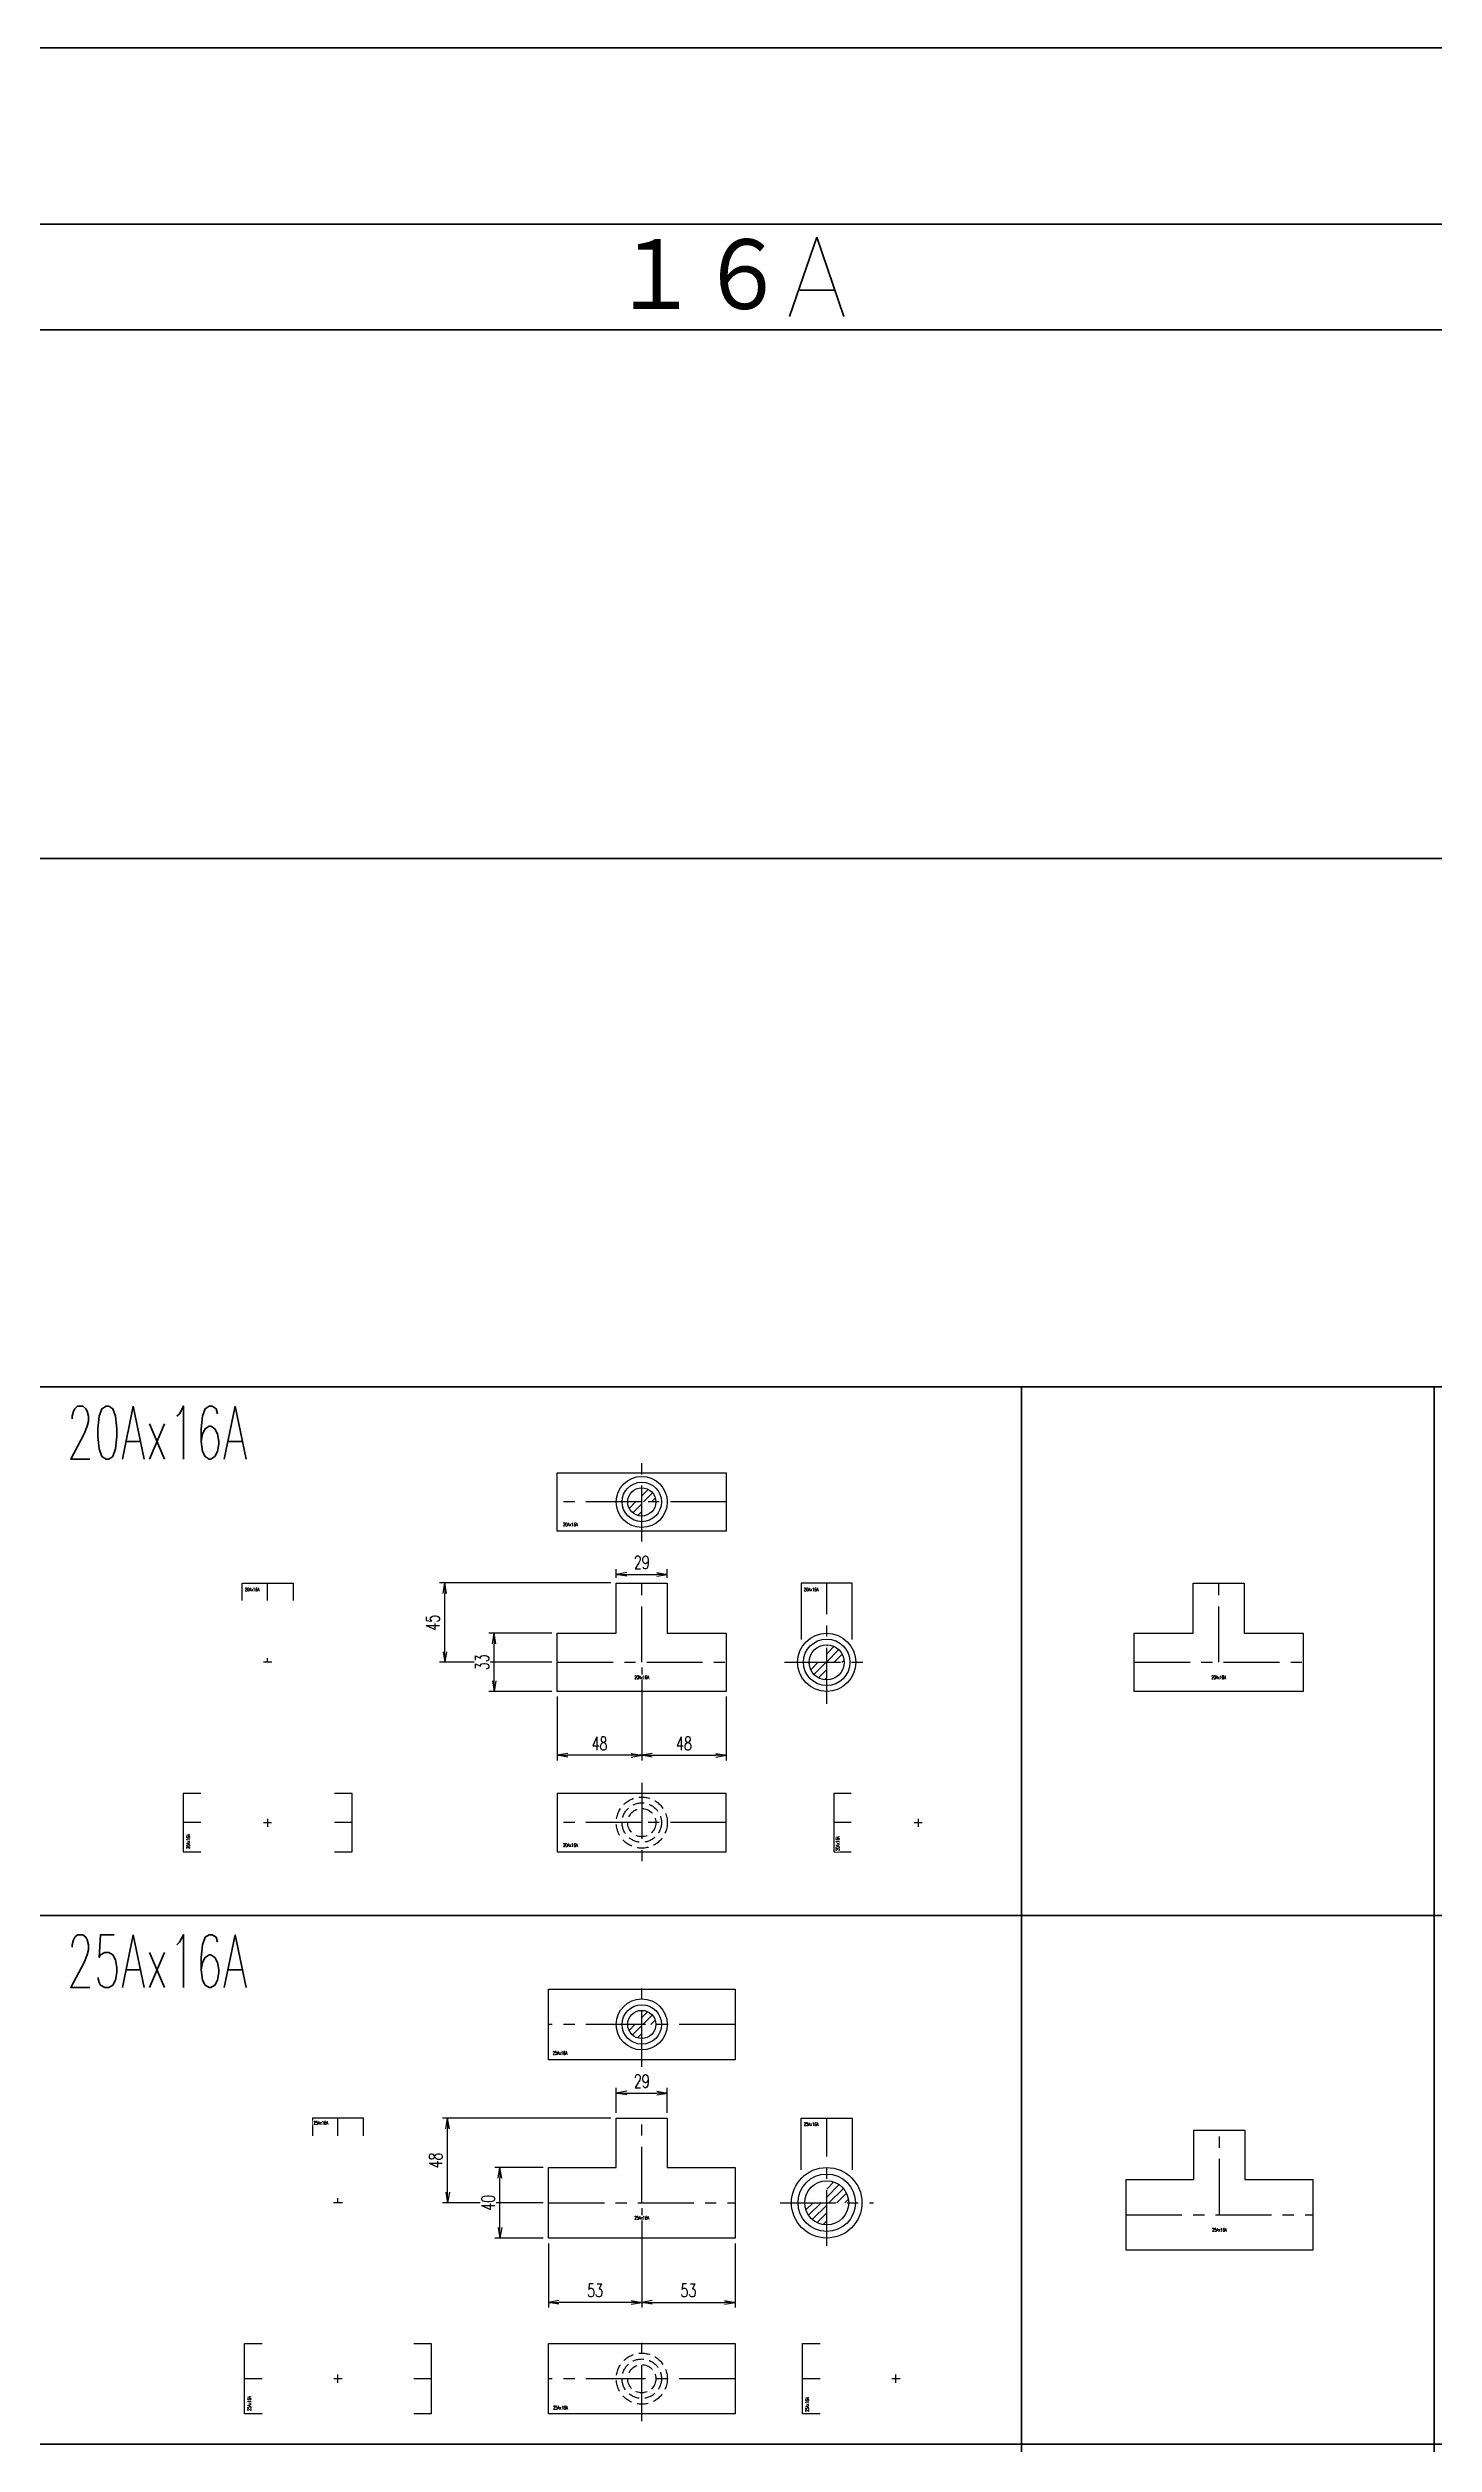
# Model space of a CAD drawing. Header units: millimetres. Extents: x 1711 to 90196, y -23291 to 8516.
# Drawn here: x 25102 to 25889, y 248 to 1608 of the extents above; entities that cross this region are included whole.
import ezdxf

# ---------------------------------------------------------------- set-up
doc = ezdxf.new("R2010")
doc.units = ezdxf.units.MM
doc.header["$PDMODE"] = 35
doc.linetypes.add('CENTER', pattern=[50.8, 31.75, -6.35, 6.35, -6.35])
doc.linetypes.add('HIDDEN', pattern=[9.525, 6.35, -3.175])
doc.layers.add('line', color=153, linetype='Continuous', lineweight=50)
for name, color, linetype in [('寸法', 2, 'Continuous'), ('配管-CVP', 4, 'Continuous'), ('＃配管（PVC)', 21, 'Continuous')]:
    doc.layers.add(name, color=color, linetype=linetype)
doc.styles.add('kpk', font='romans.shx', dxfattribs={"width": 0.7, "bigfont": 'extfont2.shx'})
doc.styles.get("Standard").update_dxf_attribs({"font": 'romans.shx', "bigfont": 'extfont.shx'})
doc.dimstyles.new('KPK-3', dxfattribs={"dimscale": 3, "dimtxt": 2.5, "dimasz": 2, "dimexe": 1, "dimexo": 1, "dimgap": 1, "dimtad": 3, "dimdec": 1, "dimdsep": 46, "dimtxsty": 'kpk', "dimblk": 'OPEN', "dimcen": 2.5, "dimclrd": 2, "dimclre": 2, "dimclrt": 4, "dimadec": 1, "dimazin": 2, "dimtfac": 1, "dimtdec": 1, "dimtmove": 0, "dimatfit": 2, "dimldrblk": 'OPEN', "dimfxl": 0, "dimlwd": -1, "dimlwe": -1, "dimarcsym": 0})

# ---------------------------------------------------------------- blocks, each defined once
blk = doc.blocks.new('_Open')
at = {"color": 0, "linetype": 'ByBlock', "lineweight": -2}
for p, q in [((-1, 0.17), (0, 0)), ((-1, -0.17), (0, 0)), ((0, 0), (-1, 0))]:
    blk.add_line(p, q, dxfattribs=at)
blk = doc.blocks.new('*D2797')
at = {"layer": 'Defpoints', "color": 0, "transparency": 16777216}
for p in [(25439, 691.3), (25391, 674.8), (25391, 638.5)]:
    blk.add_point(p, dxfattribs=at)
at = {"layer": '寸法', "color": 2, "transparency": 16777216}
for p, q in [((25439, 688.3), (25439, 635.5)), ((25391, 671.8), (25391, 635.5)), ((25433, 638.5), (25397, 638.5))]:
    blk.add_line(p, q, dxfattribs=at)
at = {"layer": '寸法', "color": 2, "transparency": 16777216, "xscale": 6, "yscale": 6, "zscale": 6, "rotation": 180}
blk.add_blockref('_Open', (25391, 638.5), dxfattribs=at)
at = {"layer": '寸法', "color": 2, "transparency": 16777216, "xscale": 6, "yscale": 6, "zscale": 6}
blk.add_blockref('_Open', (25439, 638.5), dxfattribs=at)
at = {"layer": '寸法', "color": 4, "transparency": 16777216, "insert": (25415, 645.2), "char_height": 7.5, "attachment_point": 5, "style": 'kpk', "bg_fill": 3, "box_fill_scale": 1.1, "bg_fill_color": 256, "bg_fill_true_color": 13158600, "bg_fill_transparency": 0}
blk.add_mtext('48', dxfattribs=at)
blk = doc.blocks.new('*D2798')
at = {"layer": 'Defpoints', "color": 0, "transparency": 16777216}
for p in [(25439, 691.3), (25487, 674.8), (25487, 638.5)]:
    blk.add_point(p, dxfattribs=at)
at = {"layer": '寸法', "color": 2, "transparency": 16777216}
for p, q in [((25439, 688.3), (25439, 635.5)), ((25487, 671.8), (25487, 635.5)), ((25445, 638.5), (25481, 638.5))]:
    blk.add_line(p, q, dxfattribs=at)
at = {"layer": '寸法', "color": 2, "transparency": 16777216, "xscale": 6, "yscale": 6, "zscale": 6, "rotation": 180}
blk.add_blockref('_Open', (25439, 638.5), dxfattribs=at)
at = {"layer": '寸法', "color": 2, "transparency": 16777216, "xscale": 6, "yscale": 6, "zscale": 6}
blk.add_blockref('_Open', (25487, 638.5), dxfattribs=at)
at = {"layer": '寸法', "color": 4, "transparency": 16777216, "insert": (25463, 645.2), "char_height": 7.5, "attachment_point": 5, "style": 'kpk', "bg_fill": 3, "box_fill_scale": 1.1, "bg_fill_color": 256, "bg_fill_true_color": 13158600, "bg_fill_transparency": 0}
blk.add_mtext('48', dxfattribs=at)
blk = doc.blocks.new('*D2799')
at = {"layer": 'Defpoints', "color": 0, "transparency": 16777216}
for p in [(25327.2, 736.3), (25424.5, 736.3), (25391, 691.3)]:
    blk.add_point(p, dxfattribs=at)
at = {"layer": '寸法', "color": 2, "transparency": 16777216}
for p, q in [((25421.5, 736.3), (25324.2, 736.3)), ((25327.2, 697.3), (25327.2, 730.3)), ((25388, 691.3), (25324.2, 691.3))]:
    blk.add_line(p, q, dxfattribs=at)
at = {"layer": '寸法', "color": 2, "transparency": 16777216, "xscale": 6, "yscale": 6, "zscale": 6}
for p, rotation in [((25327.2, 736.3), 90), ((25327.2, 691.3), 270)]:
    blk.add_blockref('_Open', p, dxfattribs=dict(at, rotation=rotation))
at = {"layer": '寸法', "color": 4, "transparency": 16777216, "insert": (25320.4, 713.8), "char_height": 7.5, "attachment_point": 5, "rotation": 90, "style": 'kpk', "bg_fill": 3, "box_fill_scale": 1.1, "bg_fill_color": 256, "bg_fill_true_color": 13158600, "bg_fill_transparency": 0}
blk.add_mtext('45', dxfattribs=at)
blk = doc.blocks.new('*D2800')
at = {"layer": 'Defpoints', "color": 0, "transparency": 16777216}
for p in [(25439, 384.5), (25386, 364.5), (25386, 328)]:
    blk.add_point(p, dxfattribs=at)
at = {"layer": '寸法', "color": 2, "transparency": 16777216}
for p, q in [((25439, 381.5), (25439, 325)), ((25386, 361.5), (25386, 325)), ((25433, 328), (25392, 328))]:
    blk.add_line(p, q, dxfattribs=at)
at = {"layer": '寸法', "color": 2, "transparency": 16777216, "xscale": 6, "yscale": 6, "zscale": 6, "rotation": 180}
blk.add_blockref('_Open', (25386, 328), dxfattribs=at)
at = {"layer": '寸法', "color": 2, "transparency": 16777216, "xscale": 6, "yscale": 6, "zscale": 6}
blk.add_blockref('_Open', (25439, 328), dxfattribs=at)
at = {"layer": '寸法', "color": 4, "transparency": 16777216, "insert": (25412.5, 334.8), "char_height": 7.5, "attachment_point": 5, "style": 'kpk', "bg_fill": 3, "box_fill_scale": 1.1, "bg_fill_color": 256, "bg_fill_true_color": 13158600, "bg_fill_transparency": 0}
blk.add_mtext('53', dxfattribs=at)
blk = doc.blocks.new('*D2801')
at = {"layer": 'Defpoints', "color": 0, "transparency": 16777216}
for p in [(25439, 384.5), (25492, 364.5), (25492, 328)]:
    blk.add_point(p, dxfattribs=at)
at = {"layer": '寸法', "color": 2, "transparency": 16777216}
for p, q in [((25439, 381.5), (25439, 325)), ((25492, 361.5), (25492, 325)), ((25445, 328), (25486, 328))]:
    blk.add_line(p, q, dxfattribs=at)
at = {"layer": '寸法', "color": 2, "transparency": 16777216, "xscale": 6, "yscale": 6, "zscale": 6, "rotation": 180}
blk.add_blockref('_Open', (25439, 328), dxfattribs=at)
at = {"layer": '寸法', "color": 2, "transparency": 16777216, "xscale": 6, "yscale": 6, "zscale": 6}
blk.add_blockref('_Open', (25492, 328), dxfattribs=at)
at = {"layer": '寸法', "color": 4, "transparency": 16777216, "insert": (25465.5, 334.8), "char_height": 7.5, "attachment_point": 5, "style": 'kpk', "bg_fill": 3, "box_fill_scale": 1.1, "bg_fill_color": 256, "bg_fill_true_color": 13158600, "bg_fill_transparency": 0}
blk.add_mtext('53', dxfattribs=at)
blk = doc.blocks.new('*D2802')
at = {"layer": 'Defpoints', "color": 0, "transparency": 16777216}
for p in [(25328.8, 432.5), (25424.5, 432.5), (25386, 384.5)]:
    blk.add_point(p, dxfattribs=at)
at = {"layer": '寸法', "color": 2, "transparency": 16777216}
for p, q in [((25421.5, 432.5), (25325.8, 432.5)), ((25328.8, 390.5), (25328.8, 426.5)), ((25383, 384.5), (25325.8, 384.5))]:
    blk.add_line(p, q, dxfattribs=at)
at = {"layer": '寸法', "color": 2, "transparency": 16777216, "xscale": 6, "yscale": 6, "zscale": 6}
for p, rotation in [((25328.8, 432.5), 90), ((25328.8, 384.5), 270)]:
    blk.add_blockref('_Open', p, dxfattribs=dict(at, rotation=rotation))
at = {"layer": '寸法', "color": 4, "transparency": 16777216, "insert": (25322, 408.5), "char_height": 7.5, "attachment_point": 5, "rotation": 90, "style": 'kpk', "bg_fill": 3, "box_fill_scale": 1.1, "bg_fill_color": 256, "bg_fill_true_color": 13158600, "bg_fill_transparency": 0}
blk.add_mtext('48', dxfattribs=at)
blk = doc.blocks.new('20Ax16A-RT-正面')
at = {"layer": '＃配管（PVC)', "color": 2, "linetype": 'CENTER'}
for p, q in [((0, 0), (0, 45)), ((-48, 0), (48, 0))]:
    blk.add_line(p, q, dxfattribs=at)
at = {"layer": '＃配管（PVC)', "color": 0, "linetype": 'ByBlock'}
blk.add_lwpolyline([(-48, 16.5), (-14.5, 16.5), (-14.5, 45), (14.5, 45), (14.5, 16.5), (48, 16.5), (48, -16.5), (-48, -16.5)], close=True, dxfattribs=at)
at = {"layer": 'Defpoints', "color": 6, "linetype": 'ByBlock', "ltscale": 0.5, "insert": (0, -8.5), "char_height": 2, "attachment_point": 5, "style": 'kpk', "bg_fill": 3, "box_fill_scale": 1.2, "bg_fill_color": 256, "bg_fill_transparency": 0}
blk.add_mtext('{\\W0.6;20Ax16A}', dxfattribs=at)
blk = doc.blocks.new('20Ax16A-RT-上面')
at = {"layer": '＃配管（PVC)'}
h = blk.add_hatch(dxfattribs=at)
h.set_pattern_fill('ANSI31', color=252)
h.set_pattern_definition([(45, (-24815.4923, -782.291), (-2.24506403, 2.24506403), [])])
h.paths.add_polyline_path([(0, 0), (8, 0, 0.414214), (0, 8)])
h.paths.add_polyline_path([(-8, 0, 0.414214), (0, -8), (0, 0)])
at = {"layer": '＃配管（PVC)', "color": 2, "linetype": 'CENTER'}
blk.add_line((0, -22.5), (0, 22.5), dxfattribs=at)
at = {"layer": '＃配管（PVC)', "color": 0, "linetype": 'ByBlock'}
blk.add_lwpolyline([(-48, -16.5), (-48, 16.5), (48, 16.5), (48, -16.5)], close=True, dxfattribs=at)
at = {"layer": '＃配管（PVC)', "color": 2, "linetype": 'CENTER'}
blk.add_lwpolyline([(48, 0), (0, 0), (-48, 0)], dxfattribs=at)
at = {"layer": '＃配管（PVC)', "color": 0, "linetype": 'ByBlock'}
for radius in [14.5, 11.2, 8]:
    blk.add_circle((0, 0), radius, dxfattribs=at)
at = {"layer": 'Defpoints', "color": 6, "linetype": 'ByBlock', "ltscale": 0.5, "insert": (-40.5, -12.8), "char_height": 2, "attachment_point": 5, "style": 'kpk', "bg_fill": 3, "box_fill_scale": 1.2, "bg_fill_color": 256, "bg_fill_transparency": 0}
blk.add_mtext('{\\W0.6;20Ax16A}', dxfattribs=at)
blk = doc.blocks.new('20Ax16A-RT-側面')
at = {"layer": '＃配管（PVC)'}
h = blk.add_hatch(dxfattribs=at)
h.set_pattern_fill('ANSI31', color=252)
h.set_pattern_definition([(45, (-24920.4923, -691.291), (-2.24506403, 2.24506403), [])])
h.paths.add_polyline_path([(0, 10), (0, 0), (10, 0, 0.414214)])
h.paths.add_polyline_path([(0, -10), (0, 0), (-10, 0, 0.414214)])
at = {"layer": '＃配管（PVC)', "color": 2, "linetype": 'CENTER'}
blk.add_line((-24, 0), (24, 0), dxfattribs=at)
at = {"layer": '＃配管（PVC)', "color": 0, "linetype": 'ByBlock'}
blk.add_lwpolyline([(14.5, 12.9), (14.5, 45), (-14.5, 45), (-14.5, 12.9)], dxfattribs=at)
for radius in [16.5, 13.2, 10]:
    blk.add_circle((0, 0), radius, dxfattribs=at)
at = {"layer": 'Defpoints', "color": 6, "linetype": 'ByBlock', "ltscale": 0.5, "insert": (-8.8, 41.3), "char_height": 2, "attachment_point": 5, "style": 'kpk', "bg_fill": 3, "box_fill_scale": 1.2, "bg_fill_color": 256, "bg_fill_transparency": 0}
blk.add_mtext('{\\W0.6;20Ax16A}', dxfattribs=at)
at = {"layer": '＃配管（PVC)', "color": 2, "linetype": 'CENTER'}
blk.add_line((0, -23.5), (0, 45), dxfattribs=at)
blk = doc.blocks.new('20Ax16A-RT-下面')
at = {"layer": '＃配管（PVC)', "color": 2, "linetype": 'CENTER'}
blk.add_line((0, 22.5), (0, -22.5), dxfattribs=at)
at = {"layer": '＃配管（PVC)', "color": 0, "linetype": 'ByBlock'}
blk.add_lwpolyline([(-48, 16.5), (-48, -16.5), (48, -16.5), (48, 16.5)], close=True, dxfattribs=at)
at = {"layer": '＃配管（PVC)', "color": 2, "linetype": 'CENTER'}
blk.add_lwpolyline([(48, 0), (0, 0), (-48, 0)], dxfattribs=at)
at = {"layer": '＃配管（PVC)', "color": 252, "linetype": 'HIDDEN'}
for radius in [14.5, 11.2, 8]:
    blk.add_circle((0, 0), radius, dxfattribs=at)
at = {"layer": 'Defpoints', "color": 6, "linetype": 'ByBlock', "ltscale": 0.5, "insert": (-40.5, -12.8), "char_height": 2, "attachment_point": 5, "style": 'kpk', "bg_fill": 3, "box_fill_scale": 1.2, "bg_fill_color": 256, "bg_fill_transparency": 0}
blk.add_mtext('{\\W0.6;20Ax16A}', dxfattribs=at)
blk = doc.blocks.new('*U740')
at = {"layer": '＃配管（PVC)', "color": 2, "linetype": 'CENTER'}
for p, q in [((-2.3, 0), (2.2, 0)), ((0, 2.2), (0, -2.3))]:
    blk.add_line(p, q, dxfattribs=at)
at = {"layer": '＃配管（PVC)', "color": 0, "linetype": 'ByBlock'}
for points in [[(-38, 16.5), (-48, 16.5), (-48, -16.5), (-38, -16.5)], [(38, -16.5), (48, -16.5), (48, 16.5), (38, 16.5)]]:
    blk.add_lwpolyline(points, dxfattribs=at)
at = {"layer": '＃配管（PVC)', "color": 2, "linetype": 'CENTER'}
for points in [[(-38, 0), (-48, 0)], [(48, 0), (38, 0)]]:
    blk.add_lwpolyline(points, dxfattribs=at)
at = {"layer": 'Defpoints', "color": 6, "linetype": 'ByBlock', "ltscale": 0.5, "insert": (-45.1, -10.7), "char_height": 2, "attachment_point": 5, "rotation": 90, "style": 'kpk', "bg_fill": 3, "box_fill_scale": 1.2, "bg_fill_color": 256, "bg_fill_transparency": 0}
blk.add_mtext('{\\W0.6;20Ax16A}', dxfattribs=at)
blk = doc.blocks.new('*U739')
at = {"layer": '＃配管（PVC)', "color": 2, "linetype": 'CENTER'}
for p, q in [((2.4, 0), (-2.4, 0)), ((0, 0), (0, 2.4))]:
    blk.add_line(p, q, dxfattribs=at)
at = {"layer": '＃配管（PVC)', "color": 0, "linetype": 'ByBlock'}
blk.add_lwpolyline([(-14.5, 35), (-14.5, 45), (14.5, 45), (14.5, 35)], dxfattribs=at)
at = {"layer": 'Defpoints', "color": 6, "linetype": 'ByBlock', "ltscale": 0.5, "insert": (-8.8, 41.3), "char_height": 2, "attachment_point": 5, "style": 'kpk', "bg_fill": 3, "box_fill_scale": 1.2, "bg_fill_color": 256, "bg_fill_transparency": 0}
blk.add_mtext('{\\W0.6;20Ax16A}', dxfattribs=at)
at = {"layer": '＃配管（PVC)', "color": 2, "linetype": 'CENTER'}
blk.add_line((0, 35), (0, 45), dxfattribs=at)
blk = doc.blocks.new('*U741')
at = {"layer": '＃配管（PVC)', "color": 2, "linetype": 'CENTER'}
for p, q in [((-2.3, 0), (2.2, 0)), ((0, 2.2), (0, -2.3))]:
    blk.add_line(p, q, dxfattribs=at)
at = {"layer": '＃配管（PVC)', "color": 0, "linetype": 'ByBlock'}
blk.add_lwpolyline([(-38, 16.5), (-48, 16.5), (-48, -16.5), (-38, -16.5)], dxfattribs=at)
at = {"layer": '＃配管（PVC)', "color": 2, "linetype": 'CENTER'}
blk.add_lwpolyline([(-38, 0), (-48, 0)], dxfattribs=at)
at = {"layer": 'Defpoints', "color": 6, "linetype": 'ByBlock', "ltscale": 0.5, "insert": (-45.8, -11.9), "char_height": 2, "attachment_point": 5, "rotation": 90, "style": 'kpk', "bg_fill": 3, "box_fill_scale": 1.2, "bg_fill_color": 256, "bg_fill_transparency": 0}
blk.add_mtext('{\\W0.6;20Ax16A}', dxfattribs=at)
blk = doc.blocks.new('20Ax16A-RT')
at = {"color": 0}
blk.add_blockref('20Ax16A-RT-正面', (0, 0), dxfattribs=at)
blk = doc.blocks.new('25Ax16A-RT-正面')
at = {"layer": '＃配管（PVC)', "color": 2, "linetype": 'CENTER'}
for p, q in [((0, 0), (0, 48)), ((-53, 0), (53, 0))]:
    blk.add_line(p, q, dxfattribs=at)
at = {"layer": '＃配管（PVC)', "color": 0, "linetype": 'ByBlock'}
blk.add_lwpolyline([(-53, 20), (-14.5, 20), (-14.5, 48), (14.5, 48), (14.5, 20), (53, 20), (53, -20), (-53, -20)], close=True, dxfattribs=at)
at = {"layer": 'Defpoints', "color": 6, "linetype": 'ByBlock', "ltscale": 0.5, "insert": (0, -8.5), "char_height": 2, "attachment_point": 5, "style": 'kpk', "bg_fill": 3, "box_fill_scale": 1.2, "bg_fill_color": 256, "bg_fill_transparency": 0}
blk.add_mtext('{\\W0.6;25Ax16A}', dxfattribs=at)
blk = doc.blocks.new('25Ax16A-RT-下面')
at = {"layer": '＃配管（PVC)', "color": 2, "linetype": 'CENTER'}
blk.add_line((0, -24), (0, 24), dxfattribs=at)
at = {"layer": '＃配管（PVC)', "color": 0, "linetype": 'ByBlock'}
blk.add_lwpolyline([(-53, -20), (-53, 20), (53, 20), (53, -20)], close=True, dxfattribs=at)
at = {"layer": '＃配管（PVC)', "color": 2, "linetype": 'CENTER'}
blk.add_lwpolyline([(53, 0), (0, 0), (-53, 0)], dxfattribs=at)
at = {"layer": '＃配管（PVC)', "color": 252, "linetype": 'HIDDEN'}
for radius in [14.5, 11.2, 8]:
    blk.add_circle((0, 0), radius, dxfattribs=at)
at = {"layer": 'Defpoints', "color": 6, "linetype": 'ByBlock', "ltscale": 0.5, "insert": (-46.1, -16.4), "char_height": 2, "attachment_point": 5, "style": 'kpk', "bg_fill": 3, "box_fill_scale": 1.2, "bg_fill_color": 256, "bg_fill_transparency": 0}
blk.add_mtext('{\\W0.6;25Ax16A}', dxfattribs=at)
blk = doc.blocks.new('25Ax16A-RT-上面')
at = {"layer": '＃配管（PVC)'}
h = blk.add_hatch(dxfattribs=at)
h.set_pattern_fill('ANSI31', color=252)
h.set_pattern_definition([(45, (-24815.4923, -485.7445), (-2.24506403, 2.24506403), [])])
h.paths.add_polyline_path([(8, 0, 0.414214), (0, 8), (0, 0)])
h.paths.add_polyline_path([(0, 0), (-8, 0, 0.414214), (0, -8)])
at = {"layer": '＃配管（PVC)', "color": 2, "linetype": 'CENTER'}
blk.add_line((0, -24), (0, 24), dxfattribs=at)
at = {"layer": '＃配管（PVC)', "color": 0, "linetype": 'ByBlock'}
blk.add_lwpolyline([(-53, -20), (-53, 20), (53, 20), (53, -20)], close=True, dxfattribs=at)
at = {"layer": '＃配管（PVC)', "color": 2, "linetype": 'CENTER'}
blk.add_lwpolyline([(53, 0), (0, 0), (-53, 0)], dxfattribs=at)
at = {"layer": '＃配管（PVC)', "color": 0, "linetype": 'ByBlock'}
for radius in [14.5, 11.2, 8]:
    blk.add_circle((0, 0), radius, dxfattribs=at)
at = {"layer": 'Defpoints', "color": 6, "linetype": 'ByBlock', "ltscale": 0.5, "insert": (-46.4, -16.2), "char_height": 2, "attachment_point": 5, "style": 'kpk', "bg_fill": 3, "box_fill_scale": 1.2, "bg_fill_color": 256, "bg_fill_transparency": 0}
blk.add_mtext('{\\W0.6;25Ax16A}', dxfattribs=at)
blk = doc.blocks.new('25Ax16A-RT-側面')
at = {"layer": '＃配管（PVC)'}
h = blk.add_hatch(dxfattribs=at)
h.set_pattern_fill('ANSI31', color=252)
h.set_pattern_definition([(45, (-24920.4923, -384.5148), (-2.24506403, 2.24506403), [])])
h.paths.add_polyline_path([(12.5, 0, 0.414214), (0, 12.5), (0, 0)])
h.paths.add_polyline_path([(0, -12.5), (0, 0), (-12.5, 0, 0.414214)])
at = {"layer": '＃配管（PVC)', "color": 2, "linetype": 'CENTER'}
blk.add_line((-26.5, 0), (26.5, 0), dxfattribs=at)
at = {"layer": '＃配管（PVC)', "color": 0, "linetype": 'ByBlock'}
blk.add_lwpolyline([(-14.5, 18.8), (-14.5, 48), (14.5, 48), (14.5, 18.8)], dxfattribs=at)
for radius in [20, 16.3, 12.5]:
    blk.add_circle((0, 0), radius, dxfattribs=at)
at = {"layer": 'Defpoints', "color": 6, "linetype": 'ByBlock', "ltscale": 0.5, "insert": (-8.8, 44.6), "char_height": 2, "attachment_point": 5, "style": 'kpk', "bg_fill": 3, "box_fill_scale": 1.2, "bg_fill_color": 256, "bg_fill_transparency": 0}
blk.add_mtext('{\\W0.6;25Ax16A}', dxfattribs=at)
at = {"layer": '＃配管（PVC)', "color": 2, "linetype": 'CENTER'}
blk.add_line((0, -24.5), (0, 48), dxfattribs=at)
blk = doc.blocks.new('*U743')
at = {"layer": '＃配管（PVC)', "color": 2, "linetype": 'CENTER'}
for p, q in [((2.4, 0), (-2.4, 0)), ((0, -2.4), (0, 2.4))]:
    blk.add_line(p, q, dxfattribs=at)
at = {"layer": '＃配管（PVC)', "color": 0, "linetype": 'ByBlock'}
for points in [[(-43, -20), (-53, -20), (-53, 20), (-43, 20)], [(43, 20), (53, 20), (53, -20), (43, -20)]]:
    blk.add_lwpolyline(points, dxfattribs=at)
at = {"layer": '＃配管（PVC)', "color": 2, "linetype": 'CENTER'}
for points in [[(-43, 0), (-53, 0)], [(53, 0), (43, 0)]]:
    blk.add_lwpolyline(points, dxfattribs=at)
at = {"layer": 'Defpoints', "color": 6, "linetype": 'ByBlock', "ltscale": 0.5, "insert": (-50.3, -14.1), "char_height": 2, "attachment_point": 5, "rotation": 90, "style": 'kpk', "bg_fill": 3, "box_fill_scale": 1.2, "bg_fill_color": 256, "bg_fill_transparency": 0}
blk.add_mtext('{\\W0.6;25Ax16A}', dxfattribs=at)
blk = doc.blocks.new('*U742')
at = {"layer": '＃配管（PVC)', "color": 2, "linetype": 'CENTER'}
for p, q in [((2.6, 0), (-2.6, 0)), ((0, 0), (0, 2.6))]:
    blk.add_line(p, q, dxfattribs=at)
at = {"layer": '＃配管（PVC)', "color": 0, "linetype": 'ByBlock'}
blk.add_lwpolyline([(14.5, 38), (14.5, 48), (-14.5, 48), (-14.5, 38)], dxfattribs=at)
at = {"layer": 'Defpoints', "color": 6, "linetype": 'ByBlock', "ltscale": 0.5, "insert": (-9.7, 45.4), "char_height": 2, "attachment_point": 5, "style": 'kpk', "bg_fill": 3, "box_fill_scale": 1.2, "bg_fill_color": 256, "bg_fill_transparency": 0}
blk.add_mtext('{\\W0.6;25Ax16A}', dxfattribs=at)
at = {"layer": '＃配管（PVC)', "color": 2, "linetype": 'CENTER'}
blk.add_line((0, 38), (0, 48), dxfattribs=at)
blk = doc.blocks.new('*U744')
at = {"layer": '＃配管（PVC)', "color": 2, "linetype": 'CENTER'}
for p, q in [((2.4, 0), (-2.4, 0)), ((0, -2.4), (0, 2.4))]:
    blk.add_line(p, q, dxfattribs=at)
at = {"layer": '＃配管（PVC)', "color": 0, "linetype": 'ByBlock'}
blk.add_lwpolyline([(-43, -20), (-53, -20), (-53, 20), (-43, 20)], dxfattribs=at)
at = {"layer": '＃配管（PVC)', "color": 2, "linetype": 'CENTER'}
blk.add_lwpolyline([(-43, 0), (-53, 0)], dxfattribs=at)
at = {"layer": 'Defpoints', "color": 6, "linetype": 'ByBlock', "ltscale": 0.5, "insert": (-50.4, -14.6), "char_height": 2, "attachment_point": 5, "rotation": 90, "style": 'kpk', "bg_fill": 3, "box_fill_scale": 1.2, "bg_fill_color": 256, "bg_fill_transparency": 0}
blk.add_mtext('{\\W0.6;25Ax16A}', dxfattribs=at)
blk = doc.blocks.new('25Ax16A-RT')
at = {"color": 0}
blk.add_blockref('25Ax16A-RT-正面', (0, 0), dxfattribs=at)
blk = doc.blocks.new('A$C6aa1e4fd')
at = {"layer": 'line'}
for p, q in [((60, 0), (17081.2, 0)), ((2671.7, -100), (17081.2, -100)), ((60, -160), (17081.2, -160)), ((60, -460), (17081.2, -460)), ((60, -760), (17081.2, -760)), ((60, -1060), (17081.2, -1060)), ((60, -1360), (17081.2, -1360))]:
    blk.add_line(p, q, dxfattribs=at)
for points in [[(4271.7, -760), (4037.5, -760), (4037.5, -1060), (4271.7, -1060)], [(4271.7, -1060), (4037.5, -1060), (4037.5, -1360), (4271.7, -1360)], [(4271.7, -1360), (4037.5, -1360), (4037.5, -1710), (4271.7, -1710)]]:
    blk.add_lwpolyline(points, close=True, dxfattribs=at)
for s, insert, char_height, attachment_point in [('１６A', (3871.7, -130), 45, 5), ('{\\W0.6;20Ax16A}', (3495.3, -785.9), 30, 4), ('{\\W0.6;25Ax16A}', (3495.3, -1085.9), 30, 4)]:
    blk.add_mtext(s, dxfattribs=dict(at, insert=insert, char_height=char_height, attachment_point=attachment_point))
blk = doc.blocks.new('*D3168')
at = {"layer": 'Defpoints', "color": 0, "linetype": 'ByBlock', "transparency": 16777216}
for p in [(25355.2, 707.8), (25391, 707.8), (25391, 674.8)]:
    blk.add_point(p, dxfattribs=at)
at = {"layer": '寸法', "color": 2, "transparency": 16777216}
for p, q in [((25388, 707.8), (25352.2, 707.8)), ((25355.2, 680.8), (25355.2, 701.8)), ((25388, 674.8), (25352.2, 674.8))]:
    blk.add_line(p, q, dxfattribs=at)
at = {"layer": '寸法', "color": 2, "linetype": 'ByBlock', "transparency": 16777216, "xscale": 6, "yscale": 6, "zscale": 6}
for p, rotation in [((25355.2, 707.8), 90), ((25355.2, 674.8), 270)]:
    blk.add_blockref('_Open', p, dxfattribs=dict(at, rotation=rotation))
at = {"layer": '寸法', "color": 4, "linetype": 'ByBlock', "transparency": 16777216, "insert": (25348.4, 691.3), "char_height": 7.5, "attachment_point": 5, "rotation": 90, "style": 'kpk', "bg_fill": 3, "box_fill_scale": 1.1, "bg_fill_color": 256, "bg_fill_true_color": 13158600, "bg_fill_transparency": 0}
blk.add_mtext('33', dxfattribs=at)
blk = doc.blocks.new('*D3169')
at = {"layer": 'Defpoints', "color": 0, "linetype": 'ByBlock', "transparency": 16777216}
for p in [(25424.5, 736.3), (25453.5, 741.2), (25453.5, 736.3)]:
    blk.add_point(p, dxfattribs=at)
at = {"layer": '寸法', "color": 2, "transparency": 16777216}
for p, q in [((25424.5, 739.3), (25424.5, 744.2)), ((25430.5, 741.2), (25447.5, 741.2)), ((25453.5, 739.3), (25453.5, 744.2))]:
    blk.add_line(p, q, dxfattribs=at)
at = {"layer": '寸法', "color": 2, "linetype": 'ByBlock', "transparency": 16777216, "xscale": 6, "yscale": 6, "zscale": 6, "rotation": 180}
blk.add_blockref('_Open', (25424.5, 741.2), dxfattribs=at)
at = {"layer": '寸法', "color": 2, "linetype": 'ByBlock', "transparency": 16777216, "xscale": 6, "yscale": 6, "zscale": 6}
blk.add_blockref('_Open', (25453.5, 741.2), dxfattribs=at)
at = {"layer": '寸法', "color": 4, "linetype": 'ByBlock', "transparency": 16777216, "insert": (25439, 748), "char_height": 7.5, "attachment_point": 5, "style": 'kpk', "bg_fill": 3, "box_fill_scale": 1.1, "bg_fill_color": 256, "bg_fill_true_color": 13158600, "bg_fill_transparency": 0}
blk.add_mtext('29', dxfattribs=at)
blk = doc.blocks.new('*D3219')
at = {"layer": 'Defpoints', "color": 0, "linetype": 'ByBlock', "transparency": 16777216}
for p in [(25358.5, 404.5), (25386, 404.5), (25386, 364.5)]:
    blk.add_point(p, dxfattribs=at)
at = {"layer": '寸法', "color": 2, "transparency": 16777216}
for p, q in [((25383, 404.5), (25355.5, 404.5)), ((25358.5, 370.5), (25358.5, 398.5)), ((25383, 364.5), (25355.5, 364.5))]:
    blk.add_line(p, q, dxfattribs=at)
at = {"layer": '寸法', "color": 2, "linetype": 'ByBlock', "transparency": 16777216, "xscale": 6, "yscale": 6, "zscale": 6}
for p, rotation in [((25358.5, 404.5), 90), ((25358.5, 364.5), 270)]:
    blk.add_blockref('_Open', p, dxfattribs=dict(at, rotation=rotation))
at = {"layer": '寸法', "color": 4, "linetype": 'ByBlock', "transparency": 16777216, "insert": (25351.8, 384.5), "char_height": 7.5, "attachment_point": 5, "rotation": 90, "style": 'kpk', "bg_fill": 3, "box_fill_scale": 1.1, "bg_fill_color": 256, "bg_fill_true_color": 13158600, "bg_fill_transparency": 0}
blk.add_mtext('40', dxfattribs=at)
blk = doc.blocks.new('*D3220')
at = {"layer": 'Defpoints', "color": 0, "linetype": 'ByBlock', "transparency": 16777216}
for p in [(25453.5, 446.8), (25424.5, 432.5), (25453.5, 432.5)]:
    blk.add_point(p, dxfattribs=at)
at = {"layer": '寸法', "color": 2, "transparency": 16777216}
for p, q in [((25424.5, 435.5), (25424.5, 449.8)), ((25453.5, 435.5), (25453.5, 449.8)), ((25430.5, 446.8), (25447.5, 446.8))]:
    blk.add_line(p, q, dxfattribs=at)
at = {"layer": '寸法', "color": 2, "linetype": 'ByBlock', "transparency": 16777216, "xscale": 6, "yscale": 6, "zscale": 6, "rotation": 180}
blk.add_blockref('_Open', (25424.5, 446.8), dxfattribs=at)
at = {"layer": '寸法', "color": 2, "linetype": 'ByBlock', "transparency": 16777216, "xscale": 6, "yscale": 6, "zscale": 6}
blk.add_blockref('_Open', (25453.5, 446.8), dxfattribs=at)
at = {"layer": '寸法', "color": 4, "linetype": 'ByBlock', "transparency": 16777216, "insert": (25439, 453.5), "char_height": 7.5, "attachment_point": 5, "style": 'kpk', "bg_fill": 3, "box_fill_scale": 1.1, "bg_fill_color": 256, "bg_fill_true_color": 13158600, "bg_fill_transparency": 0}
blk.add_mtext('29', dxfattribs=at)

msp = doc.modelspace()

# ---------------------------------------------------------------- block references
at = {"layer": '配管-CVP'}
for name, p in [('20Ax16A-RT-上面', (25439.0213, 782.2909)), ('*U739', (25226.5948, 691.2909)), ('20Ax16A-RT-側面', (25544.0213, 691.2909)), ('20Ax16A-RT', (25766.6079, 691.2909)), ('*U740', (25226.5948, 600.2909)), ('20Ax16A-RT-下面', (25439.0213, 600.2909)), ('*U741', (25595.9934, 600.2909)), ('25Ax16A-RT-上面', (25439.0213, 485.7445)), ('*U742', (25266.5213, 384.5148)), ('25Ax16A-RT-側面', (25544.0213, 384.5148)), ('25Ax16A-RT', (25766.9953, 377.683)), ('*U743', (25266.5213, 284.6631)), ('25Ax16A-RT-下面', (25439.0213, 284.6631)), ('*U744', (25583.3363, 284.6631))]:
    msp.add_blockref(name, p, dxfattribs=at)

# ---------------------------------------------------------------- dimensions: what is measured, and where the dimension line sits
at = {"layer": '寸法'}
for base, p1, p2, picture, middle in [((25391.0213, 638.4561), (25439.0213, 691.2909), (25391.0213, 674.7909), '*D2797', (25415.0213, 645.2061)), ((25386.0213, 328.0404), (25439.0213, 384.5148), (25386.0213, 364.5148), '*D2800', (25412.5213, 334.7904))]:
    dim = msp.add_linear_dim(base=base, p1=p1, p2=p2, dimstyle='KPK-3', dxfattribs=at)
    dim.commit()
    dim.dimension.update_dxf_attribs({"geometry": picture, "text_midpoint": middle})

# ---------------------------------------------------------------- next in the draw order: dimensions: what is measured, and where the dimension line sits
for base, p1, p2, picture, middle in [((25327.1896, 736.2909), (25391.0213, 691.2909), (25424.5213, 736.2909), '*D2799', (25320.4396, 713.7909)), ((25328.7742, 432.5148), (25386.0213, 384.5148), (25424.5213, 432.5148), '*D2802', (25322.0242, 408.5148))]:
    dim = msp.add_linear_dim(base=base, p1=p1, p2=p2, angle=90, dimstyle='KPK-3', dxfattribs=at)
    dim.commit()
    dim.dimension.update_dxf_attribs({"geometry": picture, "text_midpoint": middle})
for base, p1, p2, picture, middle in [((25487.0213, 638.4561), (25439.0213, 691.2909), (25487.0213, 674.7909), '*D2798', (25463.0213, 645.2061)), ((25492.0213, 328.0404), (25439.0213, 384.5148), (25492.0213, 364.5148), '*D2801', (25465.5213, 334.7904))]:
    dim = msp.add_linear_dim(base=base, p1=p1, p2=p2, dimstyle='KPK-3', dxfattribs=at)
    dim.commit()
    dim.dimension.update_dxf_attribs({"geometry": picture, "text_midpoint": middle})

# ---------------------------------------------------------------- next in the draw order: block references
at = {"layer": '配管-CVP'}
for name, p in [('20Ax16A-RT-正面', (25439.0213, 691.2909)), ('25Ax16A-RT-正面', (25439.0213, 384.5148))]:
    msp.add_blockref(name, p, dxfattribs=at)

# ---------------------------------------------------------------- next in the draw order: block references
at = {"layer": 'line', "linetype": 'ByBlock'}
msp.add_blockref('A$C6aa1e4fd', (21617.1739, 1607.5677), dxfattribs=at)

# ---------------------------------------------------------------- next in the draw order: dimensions: what is measured, and where the dimension line sits
at = {"layer": '寸法', "linetype": 'ByBlock'}
for base, p1, p2, picture, middle in [((25453.5213, 741.2464), (25424.5213, 736.2909), (25453.5213, 736.2909), '*D3169', (25439.0213, 747.9964)), ((25453.5213, 446.7833), (25424.5213, 432.5148), (25453.5213, 432.5148), '*D3220', (25439.0213, 453.5333))]:
    dim = msp.add_linear_dim(base=base, p1=p1, p2=p2, dimstyle='KPK-3', dxfattribs=at)
    dim.commit()
    dim.dimension.update_dxf_attribs({"geometry": picture, "text_midpoint": middle})
for base, p1, p2, picture, middle in [((25355.1706, 707.7909), (25391.0213, 674.7909), (25391.0213, 707.7909), '*D3168', (25348.4206, 691.2909)), ((25358.5247, 404.5148), (25386.0213, 364.5148), (25386.0213, 404.5148), '*D3219', (25351.7747, 384.5148))]:
    dim = msp.add_linear_dim(base=base, p1=p1, p2=p2, angle=90, dimstyle='KPK-3', dxfattribs=at)
    dim.commit()
    dim.dimension.update_dxf_attribs({"geometry": picture, "text_midpoint": middle})

doc.saveas('drawing.dxf')
